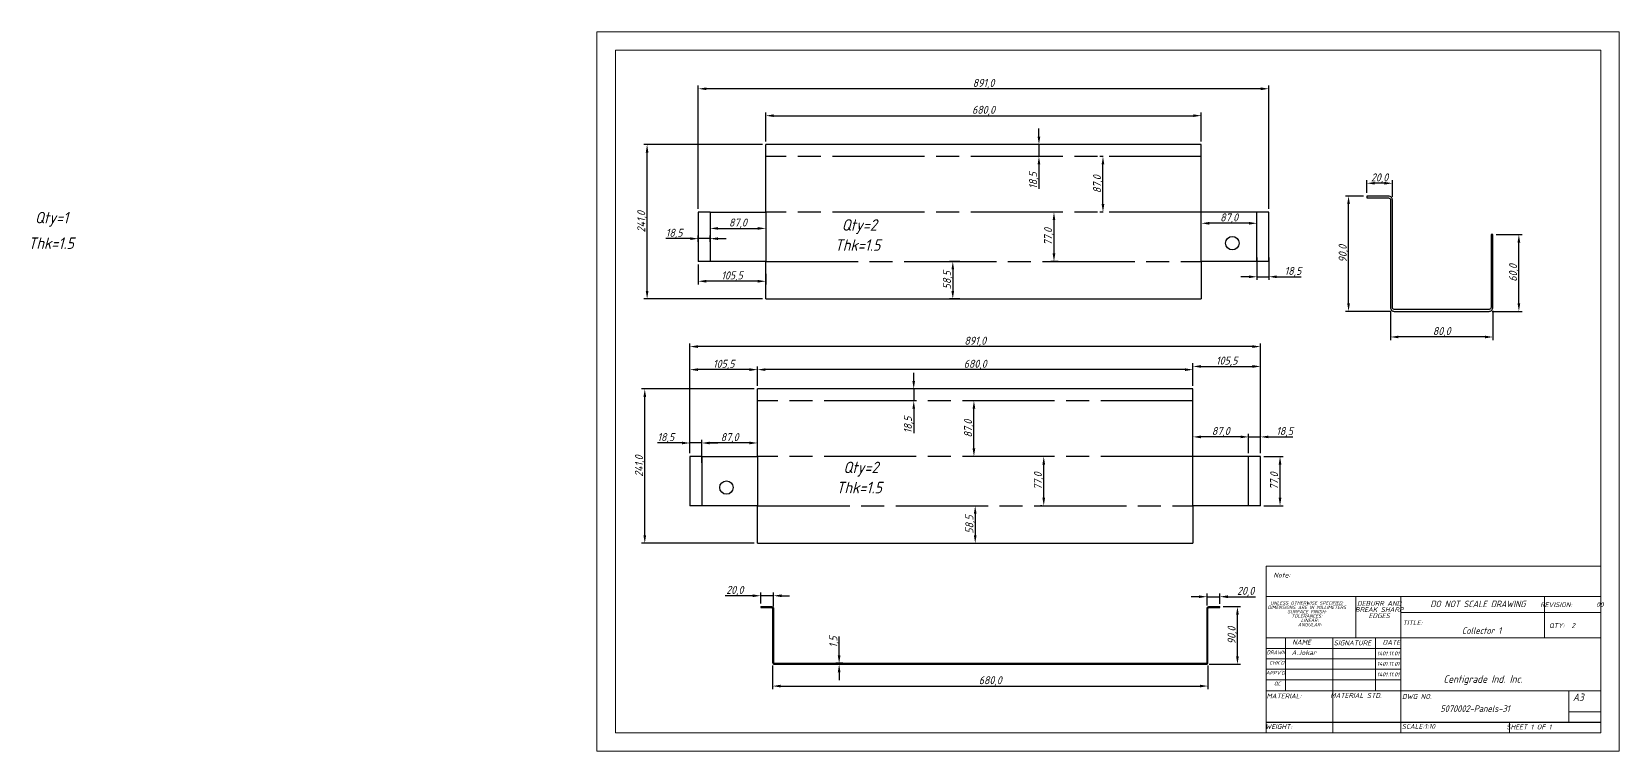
# Model space of a CAD drawing. Header units: inches. Extents: x 18597 to 101525, y -10106 to 51.
# Drawn here: x 60526 to 63005, y -4616 to -3492 of the extents above; entities that cross this region are included whole.
import ezdxf

# ---------------------------------------------------------------- set-up
doc = ezdxf.new("R2010")
doc.units = ezdxf.units.IN
doc.header["$LTSCALE"] = 6
doc.header["$MEASUREMENT"] = 0
doc.linetypes.add('ACAD_ISO08W100', pattern=[36, 24, -3, 6, -3])
doc.linetypes.add('SLD-Solid', pattern=[0])
doc.styles.add('GENISO', font='geniso.shx', dxfattribs={"oblique": 15})
doc.dimstyles.new('Scale 1 SC', dxfattribs={"dimscale": 5, "dimtxt": 2.5, "dimasz": 2.5, "dimexe": 1, "dimexo": 1, "dimgap": 0.1, "dimtad": 1, "dimdec": 1, "dimzin": 0, "dimtxsty": 'GENISO', "dimcen": 2.5, "dimclrd": 1, "dimclre": 1, "dimclrt": 256, "dimadec": 0, "dimazin": 0, "dimtfac": 1, "dimtdec": 1, "dimtmove": 0, "dimatfit": 3, "dimfxl": 1, "dimtzin": 0, "dimlwd": -1, "dimlwe": -1, "dimarcsym": 0})
doc.dimstyles.new('Scale 1b2', dxfattribs={"dimscale": 5, "dimtxt": 2.5, "dimasz": 2.5, "dimexe": 1, "dimexo": 1, "dimgap": 0.1, "dimtad": 1, "dimdec": 1, "dimlfac": 0.5, "dimzin": 0, "dimtxsty": 'GENISO', "dimcen": 2.5, "dimclrd": 1, "dimclre": 1, "dimclrt": 256, "dimadec": 0, "dimazin": 0, "dimtfac": 1, "dimtdec": 1, "dimtmove": 0, "dimatfit": 3, "dimfxl": 1, "dimtzin": 0, "dimlwd": -1, "dimlwe": -1, "dimarcsym": 0})

# ---------------------------------------------------------------- blocks, each defined once
blk = doc.blocks.new('*D726')
at = {"color": 1, "transparency": 16777216}
for p, q in [((61567, -3769.1), (61567, -3576.5)), ((62445.5, -3581.5), (61579.5, -3581.5)), ((62458, -3769.1), (62458, -3576.5))]:
    blk.add_line(p, q, dxfattribs=at)
for points in [[(61579.5, -3579.4), (61579.5, -3583.6), (61567, -3581.5)], [(62445.5, -3579.4), (62445.5, -3583.6), (62458, -3581.5)]]:
    blk.add_solid(points, dxfattribs=at)
at = {"layer": 'Defpoints', "color": 0, "transparency": 16777216}
for p in [(61567, -3581.5), (61567, -3774.1), (62458, -3774.1)]:
    blk.add_point(p, dxfattribs=at)
at = {"transparency": 16777216, "insert": (62012.5, -3573.8), "char_height": 12.5, "attachment_point": 5, "style": 'GENISO'}
blk.add_mtext('891,0', dxfattribs=at)
blk = doc.blocks.new('*D727')
at = {"color": 1, "transparency": 16777216}
for p, q in [((61672.5, -3663.6), (61672.5, -3618.5)), ((62352.5, -3663.6), (62352.5, -3618.5)), ((61685, -3623.5), (62340, -3623.5))]:
    blk.add_line(p, q, dxfattribs=at)
for points in [[(61685, -3621.4), (61685, -3625.6), (61672.5, -3623.5)], [(62340, -3621.4), (62340, -3625.6), (62352.5, -3623.5)]]:
    blk.add_solid(points, dxfattribs=at)
at = {"layer": 'Defpoints', "color": 0, "transparency": 16777216}
for p in [(62352.5, -3623.5), (61672.5, -3668.6), (62352.5, -3668.6)]:
    blk.add_point(p, dxfattribs=at)
at = {"transparency": 16777216, "insert": (62012.5, -3615.8), "char_height": 12.5, "attachment_point": 5, "style": 'GENISO'}
blk.add_mtext('680,0', dxfattribs=at)
blk = doc.blocks.new('*D728')
at = {"color": 1, "transparency": 16777216}
for p, q in [((62099, -3656.1), (62099, -3643.6)), ((62099, -3668.6), (62099, -3687.1)), ((62099, -3699.6), (62099, -3737.5))]:
    blk.add_line(p, q, dxfattribs=at)
for points in [[(62096.9, -3656.1), (62101.1, -3656.1), (62099, -3668.6)], [(62096.9, -3699.6), (62101.1, -3699.6), (62099, -3687.1)]]:
    blk.add_solid(points, dxfattribs=at)
at = {"layer": 'Defpoints', "color": 0, "transparency": 16777216}
for p in [(62099, -3668.6), (62099, -3687.1), (62099, -3687.1)]:
    blk.add_point(p, dxfattribs=at)
at = {"transparency": 16777216, "insert": (62091.3, -3724.8), "char_height": 12.5, "attachment_point": 5, "rotation": 90, "style": 'GENISO'}
blk.add_mtext('18,5', dxfattribs=at)
blk = doc.blocks.new('*D729')
at = {"color": 1, "transparency": 16777216}
for p, q in [((62199.5, -3687.1), (62194, -3687.1)), ((62199, -3761.6), (62199, -3699.6)), ((62199.5, -3774.1), (62194, -3774.1))]:
    blk.add_line(p, q, dxfattribs=at)
for points in [[(62196.9, -3699.6), (62201.1, -3699.6), (62199, -3687.1)], [(62196.9, -3761.6), (62201.1, -3761.6), (62199, -3774.1)]]:
    blk.add_solid(points, dxfattribs=at)
at = {"layer": 'Defpoints', "color": 0, "transparency": 16777216}
for p in [(62199, -3687.1), (62204.5, -3687.1), (62204.5, -3774.1)]:
    blk.add_point(p, dxfattribs=at)
at = {"transparency": 16777216, "insert": (62191.3, -3730.6), "char_height": 12.5, "attachment_point": 5, "rotation": 90, "style": 'GENISO'}
blk.add_mtext('87,0', dxfattribs=at)
blk = doc.blocks.new('*D730')
at = {"color": 1, "transparency": 16777216}
for p, q in [((62129, -3774.1), (62117.5, -3774.1)), ((62122.5, -3786.6), (62122.5, -3838.6)), ((62129, -3851.1), (62117.5, -3851.1))]:
    blk.add_line(p, q, dxfattribs=at)
for points in [[(62120.4, -3786.6), (62124.6, -3786.6), (62122.5, -3774.1)], [(62120.4, -3838.6), (62124.6, -3838.6), (62122.5, -3851.1)]]:
    blk.add_solid(points, dxfattribs=at)
at = {"layer": 'Defpoints', "color": 0, "transparency": 16777216}
for p in [(62134, -3774.1), (62122.5, -3851.1), (62134, -3851.1)]:
    blk.add_point(p, dxfattribs=at)
at = {"transparency": 16777216, "insert": (62114.8, -3812.6), "char_height": 12.5, "attachment_point": 5, "rotation": 90, "style": 'GENISO'}
blk.add_mtext('77,0', dxfattribs=at)
blk = doc.blocks.new('*D731')
at = {"color": 1, "transparency": 16777216}
for p, q in [((61975.5, -3851.1), (61959.5, -3851.1)), ((61964.5, -3863.6), (61964.5, -3897.1)), ((61975.5, -3909.6), (61959.5, -3909.6))]:
    blk.add_line(p, q, dxfattribs=at)
for points in [[(61962.4, -3863.6), (61966.6, -3863.6), (61964.5, -3851.1)], [(61962.4, -3897.1), (61966.6, -3897.1), (61964.5, -3909.6)]]:
    blk.add_solid(points, dxfattribs=at)
at = {"layer": 'Defpoints', "color": 0, "transparency": 16777216}
for p in [(61980.5, -3851.1), (61964.5, -3909.6), (61980.5, -3909.6)]:
    blk.add_point(p, dxfattribs=at)
at = {"transparency": 16777216, "insert": (61956.8, -3880.3), "char_height": 12.5, "attachment_point": 5, "rotation": 90, "style": 'GENISO'}
blk.add_mtext('58,5', dxfattribs=at)
blk = doc.blocks.new('*D732')
at = {"color": 1, "transparency": 16777216}
for p, q in [((61567, -3856.1), (61567, -3887)), ((61660, -3882), (61579.5, -3882)), ((61672.5, -3870.5), (61672.5, -3887))]:
    blk.add_line(p, q, dxfattribs=at)
for points in [[(61579.5, -3879.9), (61579.5, -3884.1), (61567, -3882)], [(61660, -3879.9), (61660, -3884.1), (61672.5, -3882)]]:
    blk.add_solid(points, dxfattribs=at)
at = {"layer": 'Defpoints', "color": 0, "transparency": 16777216}
for p in [(61567, -3851.1), (61672.5, -3865.5), (61567, -3882)]:
    blk.add_point(p, dxfattribs=at)
at = {"transparency": 16777216, "insert": (61619.8, -3874.3), "char_height": 12.5, "attachment_point": 5, "style": 'GENISO'}
blk.add_mtext('105,5', dxfattribs=at)
blk = doc.blocks.new('*D733')
at = {"color": 1, "transparency": 16777216}
for p, q in [((61554.5, -3815.5), (61516.6, -3815.5)), ((61567, -3820.5), (61567, -3810.5)), ((61585.5, -3815.5), (61567, -3815.5)), ((61585.5, -3820.5), (61585.5, -3810.5)), ((61598, -3815.5), (61610.5, -3815.5))]:
    blk.add_line(p, q, dxfattribs=at)
for points in [[(61554.5, -3813.4), (61554.5, -3817.6), (61567, -3815.5)], [(61598, -3813.4), (61598, -3817.6), (61585.5, -3815.5)]]:
    blk.add_solid(points, dxfattribs=at)
at = {"layer": 'Defpoints', "color": 0, "transparency": 16777216}
for p in [(61567, -3815.5), (61567, -3825.5), (61585.5, -3825.5)]:
    blk.add_point(p, dxfattribs=at)
at = {"transparency": 16777216, "insert": (61529.3, -3807.8), "char_height": 12.5, "attachment_point": 5, "style": 'GENISO'}
blk.add_mtext('18,5', dxfattribs=at)
blk = doc.blocks.new('*D734')
at = {"color": 1, "transparency": 16777216}
for p, q in [((61585.5, -3795.5), (61585.5, -3804.5)), ((61598, -3799.5), (61660, -3799.5)), ((61672.5, -3795.5), (61672.5, -3804.5))]:
    blk.add_line(p, q, dxfattribs=at)
for points in [[(61598, -3797.4), (61598, -3801.6), (61585.5, -3799.5)], [(61660, -3797.4), (61660, -3801.6), (61672.5, -3799.5)]]:
    blk.add_solid(points, dxfattribs=at)
at = {"layer": 'Defpoints', "color": 0, "transparency": 16777216}
for p in [(61585.5, -3790.5), (61672.5, -3790.5), (61672.5, -3799.5)]:
    blk.add_point(p, dxfattribs=at)
at = {"transparency": 16777216, "insert": (61629, -3791.8), "char_height": 12.5, "attachment_point": 5, "style": 'GENISO'}
blk.add_mtext('87,0', dxfattribs=at)
blk = doc.blocks.new('*D735')
at = {"color": 1, "transparency": 16777216}
blk.add_line((62427, -3791.5), (62365, -3791.5), dxfattribs=at)
for points in [[(62365, -3789.4), (62365, -3793.6), (62352.5, -3791.5)], [(62427, -3789.4), (62427, -3793.6), (62439.5, -3791.5)]]:
    blk.add_solid(points, dxfattribs=at)
at = {"layer": 'Defpoints', "color": 0, "transparency": 16777216}
for p in [(62352.5, -3791.5), (62352.5, -3791.5), (62439.5, -3791.5)]:
    blk.add_point(p, dxfattribs=at)
at = {"transparency": 16777216, "insert": (62396, -3783.8), "char_height": 12.5, "attachment_point": 5, "style": 'GENISO'}
blk.add_mtext('87,0', dxfattribs=at)
blk = doc.blocks.new('*D736')
at = {"color": 1, "transparency": 16777216}
for p, q in [((62439.5, -3845), (62439.5, -3880)), ((62458, -3845), (62458, -3880)), ((62427, -3875), (62414.5, -3875)), ((62439.5, -3875), (62458, -3875)), ((62470.5, -3875), (62508.4, -3875))]:
    blk.add_line(p, q, dxfattribs=at)
for points in [[(62427, -3872.9), (62427, -3877.1), (62439.5, -3875)], [(62470.5, -3872.9), (62470.5, -3877.1), (62458, -3875)]]:
    blk.add_solid(points, dxfattribs=at)
at = {"layer": 'Defpoints', "color": 0, "transparency": 16777216}
for p in [(62439.5, -3840), (62458, -3840), (62458, -3875)]:
    blk.add_point(p, dxfattribs=at)
at = {"transparency": 16777216, "insert": (62495.7, -3867.3), "char_height": 12.5, "attachment_point": 5, "style": 'GENISO'}
blk.add_mtext('18,5', dxfattribs=at)
blk = doc.blocks.new('*D737')
at = {"color": 1, "transparency": 16777216}
for p, q in [((61667.5, -3668.6), (61482.1, -3668.6)), ((61487.1, -3897.1), (61487.1, -3681.1)), ((61667.5, -3909.6), (61482.1, -3909.6))]:
    blk.add_line(p, q, dxfattribs=at)
for points in [[(61485, -3681.1), (61489.2, -3681.1), (61487.1, -3668.6)], [(61485, -3897.1), (61489.2, -3897.1), (61487.1, -3909.6)]]:
    blk.add_solid(points, dxfattribs=at)
at = {"layer": 'Defpoints', "color": 0, "transparency": 16777216}
for p in [(61487.1, -3668.6), (61672.5, -3668.6), (61672.5, -3909.6)]:
    blk.add_point(p, dxfattribs=at)
at = {"transparency": 16777216, "insert": (61479.4, -3789.1), "char_height": 12.5, "attachment_point": 5, "rotation": 90, "style": 'GENISO'}
blk.add_mtext('241,0', dxfattribs=at)
blk = doc.blocks.new('*D738')
at = {"color": 1, "transparency": 16777216}
for p, q in [((61683, -4482), (61683, -4519)), ((62363, -4482), (62363, -4519)), ((61695.5, -4514), (62350.5, -4514))]:
    blk.add_line(p, q, dxfattribs=at)
for points in [[(61695.5, -4511.9), (61695.5, -4516.1), (61683, -4514)], [(62350.5, -4511.9), (62350.5, -4516.1), (62363, -4514)]]:
    blk.add_solid(points, dxfattribs=at)
at = {"layer": 'Defpoints', "color": 0, "transparency": 16777216}
for p in [(61683, -4477), (62363, -4477), (62363, -4514)]:
    blk.add_point(p, dxfattribs=at)
at = {"transparency": 16777216, "insert": (62023, -4506.3), "char_height": 12.5, "attachment_point": 5, "style": 'GENISO'}
blk.add_mtext('680,0', dxfattribs=at)
blk = doc.blocks.new('*D739')
at = {"color": 1, "transparency": 16777216}
for p, q in [((62386.5, -4390), (62414, -4390)), ((62409, -4467.5), (62409, -4402.5)), ((62365, -4480), (62414, -4480))]:
    blk.add_line(p, q, dxfattribs=at)
for points in [[(62406.9, -4402.5), (62411.1, -4402.5), (62409, -4390)], [(62406.9, -4467.5), (62411.1, -4467.5), (62409, -4480)]]:
    blk.add_solid(points, dxfattribs=at)
at = {"layer": 'Defpoints', "color": 0, "transparency": 16777216}
for p in [(62381.5, -4390), (62409, -4390), (62360, -4480)]:
    blk.add_point(p, dxfattribs=at)
at = {"transparency": 16777216, "insert": (62401.3, -4435), "char_height": 12.5, "attachment_point": 5, "rotation": 90, "style": 'GENISO'}
blk.add_mtext('90,0', dxfattribs=at)
blk = doc.blocks.new('*D740')
at = {"color": 1, "transparency": 16777216}
for p, q in [((62349, -4374.5), (62336.5, -4374.5)), ((62361.5, -4388), (62361.5, -4369.5)), ((62361.5, -4374.5), (62381.5, -4374.5)), ((62381.5, -4385.8), (62381.5, -4369.5)), ((62394, -4374.5), (62437.2, -4374.5))]:
    blk.add_line(p, q, dxfattribs=at)
for points in [[(62349, -4372.4), (62349, -4376.6), (62361.5, -4374.5)], [(62394, -4372.4), (62394, -4376.6), (62381.5, -4374.5)]]:
    blk.add_solid(points, dxfattribs=at)
at = {"layer": 'Defpoints', "color": 0, "transparency": 16777216}
for p in [(62381.5, -4374.5), (62361.5, -4393), (62381.5, -4390.8)]:
    blk.add_point(p, dxfattribs=at)
at = {"transparency": 16777216, "insert": (62421.9, -4366.8), "char_height": 12.5, "attachment_point": 5, "style": 'GENISO'}
blk.add_mtext('20,0', dxfattribs=at)
blk = doc.blocks.new('*D741')
at = {"color": 1, "transparency": 16777216}
for p, q in [((61652, -4373), (61608.8, -4373)), ((61664.5, -4385), (61664.5, -4368)), ((61684.5, -4373), (61664.5, -4373)), ((61684.5, -4390), (61684.5, -4368)), ((61697, -4373), (61709.5, -4373))]:
    blk.add_line(p, q, dxfattribs=at)
for points in [[(61652, -4370.9), (61652, -4375.1), (61664.5, -4373)], [(61697, -4370.9), (61697, -4375.1), (61684.5, -4373)]]:
    blk.add_solid(points, dxfattribs=at)
at = {"layer": 'Defpoints', "color": 0, "transparency": 16777216}
for p in [(61664.5, -4373), (61664.5, -4390), (61684.5, -4395)]:
    blk.add_point(p, dxfattribs=at)
at = {"transparency": 16777216, "insert": (61624.1, -4365.3), "char_height": 12.5, "attachment_point": 5, "style": 'GENISO'}
blk.add_mtext('20,0', dxfattribs=at)
blk = doc.blocks.new('*D742')
at = {"color": 1, "transparency": 16777216}
for p, q in [((61787, -4466), (61787, -4436.8)), ((61793, -4478.5), (61782, -4478.5)), ((61793, -4480), (61782, -4480)), ((61787, -4480), (61787, -4478.5)), ((61787, -4492.5), (61787, -4505))]:
    blk.add_line(p, q, dxfattribs=at)
for points in [[(61784.9, -4466), (61789.1, -4466), (61787, -4478.5)], [(61784.9, -4492.5), (61789.1, -4492.5), (61787, -4480)]]:
    blk.add_solid(points, dxfattribs=at)
at = {"layer": 'Defpoints', "color": 0, "transparency": 16777216}
for p in [(61787, -4478.5), (61798, -4478.5), (61798, -4480)]:
    blk.add_point(p, dxfattribs=at)
at = {"transparency": 16777216, "insert": (61779.3, -4445.2), "char_height": 12.5, "attachment_point": 5, "rotation": 90, "style": 'GENISO'}
blk.add_mtext('1,5', dxfattribs=at)
blk = doc.blocks.new('*D743')
at = {"color": 1, "transparency": 16777216}
for p, q in [((62813, -3809), (62853.5, -3809)), ((62848.5, -3916.5), (62848.5, -3821.5)), ((62807, -3929), (62853.5, -3929))]:
    blk.add_line(p, q, dxfattribs=at)
for points in [[(62846.4, -3821.5), (62850.6, -3821.5), (62848.5, -3809)], [(62846.4, -3916.5), (62850.6, -3916.5), (62848.5, -3929)]]:
    blk.add_solid(points, dxfattribs=at)
at = {"layer": 'Defpoints', "color": 0, "transparency": 16777216}
for p in [(62808, -3809), (62848.5, -3809), (62802, -3929)]:
    blk.add_point(p, dxfattribs=at)
at = {"transparency": 16777216, "insert": (62840.8, -3869), "char_height": 12.5, "attachment_point": 5, "rotation": 90, "style": 'GENISO'}
blk.add_mtext('60,0', dxfattribs=at)
blk = doc.blocks.new('*D744')
at = {"color": 1, "transparency": 16777216}
for p, q in [((62648, -3928), (62648, -3974)), ((62808, -3928), (62808, -3974)), ((62795.5, -3969), (62660.5, -3969))]:
    blk.add_line(p, q, dxfattribs=at)
for points in [[(62660.5, -3966.9), (62660.5, -3971.1), (62648, -3969)], [(62795.5, -3966.9), (62795.5, -3971.1), (62808, -3969)]]:
    blk.add_solid(points, dxfattribs=at)
at = {"layer": 'Defpoints', "color": 0, "transparency": 16777216}
for p in [(62648, -3923), (62808, -3923), (62648, -3969)]:
    blk.add_point(p, dxfattribs=at)
at = {"transparency": 16777216, "insert": (62728, -3961.3), "char_height": 12.5, "attachment_point": 5, "style": 'GENISO'}
blk.add_mtext('80,0', dxfattribs=at)
blk = doc.blocks.new('*D745')
at = {"color": 1, "transparency": 16777216}
for p, q in [((62606, -3749), (62577.5, -3749)), ((62582.5, -3916.5), (62582.5, -3761.5)), ((62649, -3929), (62577.5, -3929))]:
    blk.add_line(p, q, dxfattribs=at)
for points in [[(62580.4, -3761.5), (62584.6, -3761.5), (62582.5, -3749)], [(62580.4, -3916.5), (62584.6, -3916.5), (62582.5, -3929)]]:
    blk.add_solid(points, dxfattribs=at)
at = {"layer": 'Defpoints', "color": 0, "transparency": 16777216}
for p in [(62582.5, -3749), (62611, -3749), (62654, -3929)]:
    blk.add_point(p, dxfattribs=at)
at = {"transparency": 16777216, "insert": (62574.8, -3839), "char_height": 12.5, "attachment_point": 5, "rotation": 90, "style": 'GENISO'}
blk.add_mtext('90,0', dxfattribs=at)
blk = doc.blocks.new('*D746')
at = {"color": 1, "transparency": 16777216}
for p, q in [((62611, -3744), (62611, -3724)), ((62638.5, -3729), (62623.5, -3729)), ((62651, -3750), (62651, -3724))]:
    blk.add_line(p, q, dxfattribs=at)
for points in [[(62623.5, -3726.9), (62623.5, -3731.1), (62611, -3729)], [(62638.5, -3726.9), (62638.5, -3731.1), (62651, -3729)]]:
    blk.add_solid(points, dxfattribs=at)
at = {"layer": 'Defpoints', "color": 0, "transparency": 16777216}
for p in [(62611, -3729), (62611, -3749), (62651, -3755)]:
    blk.add_point(p, dxfattribs=at)
at = {"transparency": 16777216, "insert": (62631, -3721.3), "char_height": 12.5, "attachment_point": 5, "style": 'GENISO'}
blk.add_mtext('20,0', dxfattribs=at)
blk = doc.blocks.new('*D747')
at = {"color": 1, "transparency": 16777216}
for p, q in [((61659.5, -4045.1), (61659.5, -4015)), ((62339.5, -4045.1), (62339.5, -4015)), ((62327, -4020), (61672, -4020))]:
    blk.add_line(p, q, dxfattribs=at)
for points in [[(61672, -4017.9), (61672, -4022.1), (61659.5, -4020)], [(62327, -4017.9), (62327, -4022.1), (62339.5, -4020)]]:
    blk.add_solid(points, dxfattribs=at)
at = {"layer": 'Defpoints', "color": 0, "transparency": 16777216}
for p in [(61659.5, -4020), (61659.5, -4050.1), (62339.5, -4050.1)]:
    blk.add_point(p, dxfattribs=at)
at = {"transparency": 16777216, "insert": (61999.5, -4012.3), "char_height": 12.5, "attachment_point": 5, "style": 'GENISO'}
blk.add_mtext('680,0', dxfattribs=at)
blk = doc.blocks.new('*D748')
at = {"color": 1, "transparency": 16777216}
for p, q in [((61554, -4150.6), (61554, -3979)), ((62432.5, -3984), (61566.5, -3984)), ((62445, -4150.6), (62445, -3979))]:
    blk.add_line(p, q, dxfattribs=at)
for points in [[(61566.5, -3981.9), (61566.5, -3986.1), (61554, -3984)], [(62432.5, -3981.9), (62432.5, -3986.1), (62445, -3984)]]:
    blk.add_solid(points, dxfattribs=at)
at = {"layer": 'Defpoints', "color": 0, "transparency": 16777216}
for p in [(61554, -3984), (61554, -4155.6), (62445, -4155.6)]:
    blk.add_point(p, dxfattribs=at)
at = {"transparency": 16777216, "insert": (61999.5, -3976.3), "char_height": 12.5, "attachment_point": 5, "style": 'GENISO'}
blk.add_mtext('891,0', dxfattribs=at)
blk = doc.blocks.new('*D749')
at = {"color": 1, "transparency": 16777216}
for p, q in [((61903.5, -4037.6), (61903.5, -4025.1)), ((61908, -4050.1), (61898.5, -4050.1)), ((61903.5, -4050.1), (61903.5, -4068.6)), ((61908, -4068.6), (61898.5, -4068.6)), ((61903.5, -4081.1), (61903.5, -4119))]:
    blk.add_line(p, q, dxfattribs=at)
for points in [[(61901.4, -4037.6), (61905.6, -4037.6), (61903.5, -4050.1)], [(61901.4, -4081.1), (61905.6, -4081.1), (61903.5, -4068.6)]]:
    blk.add_solid(points, dxfattribs=at)
at = {"layer": 'Defpoints', "color": 0, "transparency": 16777216}
for p in [(61913, -4050.1), (61903.5, -4068.6), (61913, -4068.6)]:
    blk.add_point(p, dxfattribs=at)
at = {"transparency": 16777216, "insert": (61895.8, -4106.3), "char_height": 12.5, "attachment_point": 5, "rotation": 90, "style": 'GENISO'}
blk.add_mtext('18,5', dxfattribs=at)
blk = doc.blocks.new('*D750')
at = {"color": 1, "transparency": 16777216}
for p, q in [((62004, -4068.6), (61992.5, -4068.6)), ((61997.5, -4143.1), (61997.5, -4081.1)), ((62004, -4155.6), (61992.5, -4155.6))]:
    blk.add_line(p, q, dxfattribs=at)
for points in [[(61995.4, -4081.1), (61999.6, -4081.1), (61997.5, -4068.6)], [(61995.4, -4143.1), (61999.6, -4143.1), (61997.5, -4155.6)]]:
    blk.add_solid(points, dxfattribs=at)
at = {"layer": 'Defpoints', "color": 0, "transparency": 16777216}
for p in [(61997.5, -4068.6), (62009, -4068.6), (62009, -4155.6)]:
    blk.add_point(p, dxfattribs=at)
at = {"transparency": 16777216, "insert": (61989.8, -4112.1), "char_height": 12.5, "attachment_point": 5, "rotation": 90, "style": 'GENISO'}
blk.add_mtext('87,0', dxfattribs=at)
blk = doc.blocks.new('*D751')
at = {"color": 1, "transparency": 16777216}
for p, q in [((62103.5, -4155.6), (62101.5, -4155.6)), ((62106.5, -4220.1), (62106.5, -4168.1)), ((62103.5, -4232.6), (62101.5, -4232.6))]:
    blk.add_line(p, q, dxfattribs=at)
for points in [[(62104.4, -4168.1), (62108.6, -4168.1), (62106.5, -4155.6)], [(62104.4, -4220.1), (62108.6, -4220.1), (62106.5, -4232.6)]]:
    blk.add_solid(points, dxfattribs=at)
at = {"layer": 'Defpoints', "color": 0, "transparency": 16777216}
for p in [(62106.5, -4155.6), (62108.5, -4155.6), (62108.5, -4232.6)]:
    blk.add_point(p, dxfattribs=at)
at = {"transparency": 16777216, "insert": (62098.8, -4194.1), "char_height": 12.5, "attachment_point": 5, "rotation": 90, "style": 'GENISO'}
blk.add_mtext('77,0', dxfattribs=at)
blk = doc.blocks.new('*D752')
at = {"color": 1, "transparency": 16777216}
blk.add_line((61999.5, -4245.1), (61999.5, -4278.6), dxfattribs=at)
for points in [[(61997.4, -4245.1), (62001.6, -4245.1), (61999.5, -4232.6)], [(61997.4, -4278.6), (62001.6, -4278.6), (61999.5, -4291.1)]]:
    blk.add_solid(points, dxfattribs=at)
at = {"layer": 'Defpoints', "color": 0, "transparency": 16777216}
for p in [(61999.5, -4232.6), (61999.5, -4291.1), (61999.5, -4291.1)]:
    blk.add_point(p, dxfattribs=at)
at = {"transparency": 16777216, "insert": (61991.8, -4261.8), "char_height": 12.5, "attachment_point": 5, "rotation": 90, "style": 'GENISO'}
blk.add_mtext('58,5', dxfattribs=at)
blk = doc.blocks.new('*D753')
at = {"color": 1, "transparency": 16777216}
for p, q in [((61554, -4150.6), (61554, -4015)), ((61659.5, -4045.1), (61659.5, -4015)), ((61647, -4020), (61566.5, -4020))]:
    blk.add_line(p, q, dxfattribs=at)
for points in [[(61566.5, -4017.9), (61566.5, -4022.1), (61554, -4020)], [(61647, -4017.9), (61647, -4022.1), (61659.5, -4020)]]:
    blk.add_solid(points, dxfattribs=at)
at = {"layer": 'Defpoints', "color": 0, "transparency": 16777216}
for p in [(61554, -4020), (61659.5, -4050.1), (61554, -4155.6)]:
    blk.add_point(p, dxfattribs=at)
at = {"transparency": 16777216, "insert": (61606.8, -4012.3), "char_height": 12.5, "attachment_point": 5, "style": 'GENISO'}
blk.add_mtext('105,5', dxfattribs=at)
blk = doc.blocks.new('*D754')
at = {"color": 1, "transparency": 16777216}
for p, q in [((61572.5, -4150.6), (61572.5, -4129.5)), ((61647, -4134.5), (61585, -4134.5)), ((61659.5, -4150.6), (61659.5, -4129.5))]:
    blk.add_line(p, q, dxfattribs=at)
for points in [[(61585, -4132.4), (61585, -4136.6), (61572.5, -4134.5)], [(61647, -4132.4), (61647, -4136.6), (61659.5, -4134.5)]]:
    blk.add_solid(points, dxfattribs=at)
at = {"layer": 'Defpoints', "color": 0, "transparency": 16777216}
for p in [(61572.5, -4134.5), (61572.5, -4155.6), (61659.5, -4155.6)]:
    blk.add_point(p, dxfattribs=at)
at = {"transparency": 16777216, "insert": (61616, -4126.8), "char_height": 12.5, "attachment_point": 5, "style": 'GENISO'}
blk.add_mtext('87,0', dxfattribs=at)
blk = doc.blocks.new('*D755')
at = {"color": 1, "transparency": 16777216}
for p, q in [((61541.5, -4134.5), (61503.6, -4134.5)), ((61554, -4150.6), (61554, -4129.5)), ((61572.5, -4134.5), (61554, -4134.5)), ((61572.5, -4165.5), (61572.5, -4129.5)), ((61585, -4134.5), (61597.5, -4134.5))]:
    blk.add_line(p, q, dxfattribs=at)
for points in [[(61541.5, -4132.4), (61541.5, -4136.6), (61554, -4134.5)], [(61585, -4132.4), (61585, -4136.6), (61572.5, -4134.5)]]:
    blk.add_solid(points, dxfattribs=at)
at = {"layer": 'Defpoints', "color": 0, "transparency": 16777216}
for p in [(61554, -4134.5), (61554, -4155.6), (61572.5, -4170.5)]:
    blk.add_point(p, dxfattribs=at)
at = {"transparency": 16777216, "insert": (61516.3, -4126.8), "char_height": 12.5, "attachment_point": 5, "style": 'GENISO'}
blk.add_mtext('18,5', dxfattribs=at)
blk = doc.blocks.new('*D756')
at = {"color": 1, "transparency": 16777216}
for p, q in [((62339.5, -4045.1), (62339.5, -4010)), ((62352, -4015), (62432.5, -4015)), ((62445, -4150.6), (62445, -4010))]:
    blk.add_line(p, q, dxfattribs=at)
for points in [[(62352, -4012.9), (62352, -4017.1), (62339.5, -4015)], [(62432.5, -4012.9), (62432.5, -4017.1), (62445, -4015)]]:
    blk.add_solid(points, dxfattribs=at)
at = {"layer": 'Defpoints', "color": 0, "transparency": 16777216}
for p in [(62445, -4015), (62339.5, -4050.1), (62445, -4155.6)]:
    blk.add_point(p, dxfattribs=at)
at = {"transparency": 16777216, "insert": (62392.3, -4007.3), "char_height": 12.5, "attachment_point": 5, "style": 'GENISO'}
blk.add_mtext('105,5', dxfattribs=at)
blk = doc.blocks.new('*D757')
at = {"color": 1, "transparency": 16777216}
for p, q in [((62339.5, -4150.6), (62339.5, -4120)), ((62414, -4125), (62352, -4125)), ((62426.5, -4150.6), (62426.5, -4120))]:
    blk.add_line(p, q, dxfattribs=at)
for points in [[(62352, -4122.9), (62352, -4127.1), (62339.5, -4125)], [(62414, -4122.9), (62414, -4127.1), (62426.5, -4125)]]:
    blk.add_solid(points, dxfattribs=at)
at = {"layer": 'Defpoints', "color": 0, "transparency": 16777216}
for p in [(62339.5, -4125), (62339.5, -4155.6), (62426.5, -4155.6)]:
    blk.add_point(p, dxfattribs=at)
at = {"transparency": 16777216, "insert": (62383, -4117.3), "char_height": 12.5, "attachment_point": 5, "style": 'GENISO'}
blk.add_mtext('87,0', dxfattribs=at)
blk = doc.blocks.new('*D758')
at = {"color": 1, "transparency": 16777216}
for p, q in [((62414, -4125), (62401.5, -4125)), ((62426.5, -4150.6), (62426.5, -4120)), ((62426.5, -4125), (62445, -4125)), ((62445, -4150.6), (62445, -4120)), ((62457.5, -4125), (62495.4, -4125))]:
    blk.add_line(p, q, dxfattribs=at)
for points in [[(62414, -4122.9), (62414, -4127.1), (62426.5, -4125)], [(62457.5, -4122.9), (62457.5, -4127.1), (62445, -4125)]]:
    blk.add_solid(points, dxfattribs=at)
at = {"layer": 'Defpoints', "color": 0, "transparency": 16777216}
for p in [(62445, -4125), (62426.5, -4155.6), (62445, -4155.6)]:
    blk.add_point(p, dxfattribs=at)
at = {"transparency": 16777216, "insert": (62482.7, -4117.3), "char_height": 12.5, "attachment_point": 5, "style": 'GENISO'}
blk.add_mtext('18,5', dxfattribs=at)
blk = doc.blocks.new('*D759')
at = {"color": 1, "transparency": 16777216}
for p, q in [((61654.5, -4050.1), (61478.5, -4050.1)), ((61483.5, -4278.6), (61483.5, -4062.6)), ((61654.5, -4291.1), (61478.5, -4291.1))]:
    blk.add_line(p, q, dxfattribs=at)
for points in [[(61481.4, -4062.6), (61485.6, -4062.6), (61483.5, -4050.1)], [(61481.4, -4278.6), (61485.6, -4278.6), (61483.5, -4291.1)]]:
    blk.add_solid(points, dxfattribs=at)
at = {"layer": 'Defpoints', "color": 0, "transparency": 16777216}
for p in [(61483.5, -4050.1), (61659.5, -4050.1), (61659.5, -4291.1)]:
    blk.add_point(p, dxfattribs=at)
at = {"transparency": 16777216, "insert": (61475.8, -4170.6), "char_height": 12.5, "attachment_point": 5, "rotation": 90, "style": 'GENISO'}
blk.add_mtext('241,0', dxfattribs=at)
blk = doc.blocks.new('*D760')
at = {"color": 1, "transparency": 16777216}
for p, q in [((62450, -4155.6), (62480.5, -4155.6)), ((62475.5, -4220.1), (62475.5, -4168.1)), ((62450, -4232.6), (62480.5, -4232.6))]:
    blk.add_line(p, q, dxfattribs=at)
for points in [[(62473.4, -4168.1), (62477.6, -4168.1), (62475.5, -4155.6)], [(62473.4, -4220.1), (62477.6, -4220.1), (62475.5, -4232.6)]]:
    blk.add_solid(points, dxfattribs=at)
at = {"layer": 'Defpoints', "color": 0, "transparency": 16777216}
for p in [(62445, -4155.6), (62475.5, -4155.6), (62445, -4232.6)]:
    blk.add_point(p, dxfattribs=at)
at = {"transparency": 16777216, "insert": (62467.8, -4194.1), "char_height": 12.5, "attachment_point": 5, "rotation": 90, "style": 'GENISO'}
blk.add_mtext('77,0', dxfattribs=at)

msp = doc.modelspace()

# ---------------------------------------------------------------- linework, layer by layer
for p, q in [((62352.51, -3668.57), (61672.51, -3668.57)), ((61672.51, -3774.07), (61672.51, -3668.57)), ((62352.51, -3774.07), (62352.51, -3668.57)), ((61567.01, -3774.07), (61567.01, -3851.07)), ((61585.51, -3774.07), (61567.01, -3774.07)), ((61585.51, -3774.07), (61672.51, -3774.07)), ((62439.51, -3774.07), (62352.51, -3774.07)), ((62458.01, -3774.07), (62439.51, -3774.07)), ((62458.01, -3851.07), (62458.01, -3774.07)), ((61585.51, -3851.07), (61567.01, -3851.07)), ((61672.51, -3851.07), (61585.51, -3851.07)), ((61672.51, -3909.57), (61672.51, -3851.07)), ((62439.51, -3851.07), (62352.51, -3851.07)), ((62352.51, -3851.07), (62352.51, -3909.57)), ((62458.01, -3851.07), (62439.51, -3851.07)), ((61672.51, -3909.57), (62352.51, -3909.57)), ((62339.51, -4050.06), (61659.51, -4050.06)), ((61659.51, -4155.56), (61659.51, -4050.06)), ((62339.51, -4155.56), (62339.51, -4050.06)), ((61554.01, -4155.56), (61554.01, -4232.56)), ((61572.51, -4155.56), (61554.01, -4155.56)), ((61572.51, -4155.56), (61659.51, -4155.56)), ((62426.51, -4155.56), (62339.51, -4155.56)), ((62445.01, -4155.56), (62426.51, -4155.56)), ((62445.01, -4232.56), (62445.01, -4155.56)), ((61572.51, -4232.56), (61554.01, -4232.56)), ((61659.51, -4232.56), (61572.51, -4232.56)), ((61659.51, -4291.06), (61659.51, -4232.56)), ((62426.51, -4232.56), (62339.51, -4232.56)), ((62339.51, -4232.56), (62339.51, -4291.06)), ((62445.01, -4232.56), (62426.51, -4232.56)), ((61659.51, -4291.06), (62339.51, -4291.06)), ((61664.5, -4390), (61664.5, -4391.5)), ((62381.5, -4391.5), (62381.5, -4390)), ((62453.99, -4570.55), (62976.39, -4570.55))]:
    msp.add_line(p, q)
at = {"linetype": 'ACAD_ISO08W100'}
for p, q in [((62352.51, -3687.07), (61672.51, -3687.07)), ((61585.51, -3774.07), (61585.51, -3851.07)), ((62352.51, -3774.07), (61672.51, -3774.07)), ((61672.51, -3774.07), (61672.51, -3851.07)), ((62352.51, -3851.07), (62352.51, -3774.07)), ((62439.51, -3851.07), (62439.51, -3774.07)), ((61672.51, -3851.07), (62352.51, -3851.07)), ((62339.51, -4068.56), (61659.51, -4068.56)), ((61572.51, -4155.56), (61572.51, -4232.56)), ((62339.51, -4155.56), (61659.51, -4155.56)), ((61659.51, -4155.56), (61659.51, -4232.56)), ((62339.51, -4232.56), (62339.51, -4155.56)), ((62426.51, -4232.56), (62426.51, -4155.56)), ((61659.51, -4232.56), (62339.51, -4232.56))]:
    msp.add_line(p, q, dxfattribs=at)
at = {"color": 7, "linetype": 'SLD-Solid', "lineweight": 0}
for p, q in [((62453.99, -4326.87), (62976.39, -4326.87)), ((62453.99, -4326.87), (62453.99, -4374.36)), ((62453.99, -4374.36), (62976.39, -4374.36)), ((62453.99, -4374.36), (62453.99, -4585.94)), ((62594.02, -4374.36), (62594.02, -4438.8)), ((62664.03, -4374.36), (62664.03, -4586.9)), ((62888.26, -4438.8), (62888.26, -4374.36)), ((62976.39, -4398.89), (62664.03, -4398.89)), ((62976.39, -4438.8), (62453.99, -4438.8)), ((62664.03, -4455.15), (62453.99, -4455.15)), ((62484, -4438.8), (62484, -4521.51)), ((62557.82, -4438.8), (62557.82, -4585.94)), ((62624.79, -4438.8), (62624.79, -4521.51)), ((62664.03, -4585.94), (62664.03, -4438.8)), ((62664.03, -4471.5), (62453.99, -4471.5)), ((62664.03, -4487.85), (62453.99, -4487.85)), ((62664.03, -4504.19), (62453.99, -4504.19)), ((62494, -4521.51), (62453.99, -4521.51)), ((62494, -4521.51), (62976.39, -4521.51)), ((62926.38, -4570.55), (62926.38, -4521.51)), ((62976.39, -4554.2), (62926.38, -4554.2)), ((62834.06, -4586.9), (62834.06, -4570.55))]:
    msp.add_line(p, q, dxfattribs=at)
for points in [[(61408.81, -3492.48), (63005.24, -3492.48), (63005.24, -4615.75), (61408.81, -4615.75)], [(61437.66, -3521.33), (62976.39, -3521.33), (62976.39, -4586.9), (61437.66, -4586.9)]]:
    msp.add_lwpolyline(points, close=True, dxfattribs=at)
msp.add_lwpolyline([(62610.99, -3752.02), (62644.99, -3752.02, -0.4142136), (62647.99, -3755.02), (62647.99, -3923.02, 0.4142136), (62653.99, -3929.02), (62801.99, -3929.02, 0.4142136), (62807.99, -3923.02), (62807.99, -3809.02), (62804.99, -3809.02), (62804.99, -3923.02, -0.4142136), (62801.99, -3926.02), (62653.99, -3926.02, -0.4142136), (62650.99, -3923.02), (62650.99, -3755.02, 0.4142136), (62644.99, -3749.02), (62610.99, -3749.02)], format="xyb", close=True)
for points in [[(61664.5, -4390), (61681.5, -4390, -0.4142136), (61684.5, -4393), (61684.5, -4477, 0.4142136), (61686, -4478.5), (62360, -4478.5, 0.4142136), (62361.5, -4477), (62361.5, -4393, -0.4142136), (62364.5, -4390), (62381.5, -4390)], [(61664.5, -4391.5), (61681.5, -4391.5, -0.4142136), (61683, -4393), (61683, -4477, 0.4142136), (61686, -4480), (62360, -4480, 0.4142136), (62363, -4477), (62363, -4393, -0.4142136), (62364.5, -4391.5), (62381.5, -4391.5)]]:
    msp.add_lwpolyline(points, format="xyb")
for centre in [(62401.01, -3822.57), (61611.01, -4204.06)]:
    msp.add_circle(centre, 10.5)

# ---------------------------------------------------------------- texts
at = {"style": 'GENISO', "oblique": 15}
for s, p in [('Qty=1', (60531.13, -3791.59)), ('Qty=2', (61790.95, -3803.06)), ('Thk=1.5', (60520.68, -3831.53)), ('Thk=1.5', (61780, -3834.5)), ('Qty=2', (61793.45, -4181.56)), ('Thk=1.5', (61782.5, -4213))]:
    msp.add_text(s, height=17.874, dxfattribs=at).set_placement(p)
at = {"attachment_point": 5, "style": 'GENISO'}
for s, insert, char_height in [('Note:', (62478.33, -4340.77), 7.584), ('UNLESS OTHERWISE SPECIFIED:', (62517.42, -4384.35), 5.3091), ('DEBURR AND', (62630.39, -4384.92), 7.584), ('DO NOT SCALE DRAWING', (62784.48, -4385.72), 10.2098), ('REVISION:       00', (62931.36, -4386.8), 7.5844), ('DIMENSIONS ARE IN MILLIMETERS', (62517.42, -4391.08), 5.3091), ('SURFACE FINISH:', (62517.42, -4397.81), 5.3091), ('TOLERANCES:', (62517.42, -4404.54), 5.3091), ('LINEAR:', (62521.96, -4411.27), 5.309), ('BREAK SHARP', (62630.39, -4394.54), 7.5844), ('EDGES', (62630.39, -4404.16), 7.584), ('TITLE:', (62682.44, -4415.02), 7.584), ('ANGULAR:', (62521.96, -4418.01), 5.309), ('Collector 1', (62790.22, -4427.45), 10.2098), ('QTY:  2', (62915.89, -4419.5), 7.584), ('DRAWN', (62469.41, -4461.36), 5.834), ('A.Jokar', (62512.8, -4461.76), 7.584), ('NAME', (62509.09, -4445.52), 7.584), ('SIGNATURE', (62588.49, -4446.61), 7.584), ('1401.11.01', (62644.41, -4463.04), 6.068), ('DATE', (62649.32, -4445.76), 7.584), ("CHK'D", (62470.55, -4477.61), 5.834), ('1401.11.01', (62644.41, -4479.39), 6.068), ("APPV'D", (62468.48, -4493.36), 5.834), ('QC', (62471.26, -4510.1), 5.834), ('1401.11.01', (62644.41, -4495.74), 6.068), ('Centigrade Ind. Inc.', (62792.46, -4504.89), 11.6684), ('MATERIAL:', (62481.65, -4529.55), 7.584), ('MATERIAL STD.', (62594.08, -4528.69), 7.5844), ('DWG NO.', (62689.12, -4530.28), 7.584), ('A3', (62941.27, -4531.48), 11.668), ('5070002-Panels-31', (62780.03, -4549.27), 10.2098), ('WEIGHT:', (62473.31, -4577.18), 7.584), ('SCALE:1:10', (62691.64, -4577.01), 7.584), ('SHEET 1 OF 1', (62863.99, -4577.81), 7.5844)]:
    msp.add_mtext(s, dxfattribs=dict(at, insert=insert, char_height=char_height))

# ---------------------------------------------------------------- dimensions: what is measured, and where the dimension line sits
for base, p1, p2, dimstyle, picture, middle in [((61567.01, -3581.5), (62458.01, -3774.07), (61567.01, -3774.07), 'Scale 1 SC', '*D726', (62012.51, -3573.82)), ((62352.51, -3623.5), (61672.51, -3668.57), (62352.51, -3668.57), 'Scale 1 SC', '*D727', (62012.51, -3615.81)), ((62610.99, -3729), (62650.99, -3755.02), (62610.99, -3749.02), 'Scale 1b2', '*D746', (62630.99, -3721.31)), ((61672.51, -3799.5), (61585.51, -3790.5), (61672.51, -3790.5), 'Scale 1 SC', '*D734', (61629.01, -3791.81)), ((62352.51, -3791.5), (62439.51, -3791.5), (62352.51, -3791.5), 'Scale 1 SC', '*D735', (62396.01, -3783.81)), ((61567.01, -3815.5), (61585.51, -3825.5), (61567.01, -3825.5), 'Scale 1 SC', '*D733', (61529.3, -3807.81)), ((62458.01, -3875), (62439.51, -3840), (62458.01, -3840), 'Scale 1 SC', '*D736', (62495.72, -3867.31)), ((61567.01, -3882), (61672.51, -3865.5), (61567.01, -3851.07), 'Scale 1 SC', '*D732', (61619.76, -3874.31)), ((62647.99, -3969), (62807.99, -3923.02), (62647.99, -3923.02), 'Scale 1b2', '*D744', (62727.99, -3961.31)), ((61554.01, -3984), (62445.01, -4155.56), (61554.01, -4155.56), 'Scale 1 SC', '*D748', (61999.51, -3976.32)), ((61554.01, -4020), (61659.51, -4050.06), (61554.01, -4155.56), 'Scale 1 SC', '*D753', (61606.76, -4012.31)), ((61659.51, -4020), (62339.51, -4050.06), (61659.51, -4050.06), 'Scale 1 SC', '*D747', (61999.51, -4012.31)), ((62445.01, -4015), (62339.51, -4050.06), (62445.01, -4155.56), 'Scale 1 SC', '*D756', (62392.26, -4007.31)), ((62339.51, -4125), (62426.51, -4155.56), (62339.51, -4155.56), 'Scale 1 SC', '*D757', (62383.01, -4117.31)), ((62445.01, -4125), (62426.51, -4155.56), (62445.01, -4155.56), 'Scale 1 SC', '*D758', (62482.72, -4117.31)), ((61554.01, -4134.53), (61572.51, -4170.5), (61554.01, -4155.56), 'Scale 1 SC', '*D755', (61516.3, -4126.84)), ((61572.51, -4134.5), (61659.51, -4155.56), (61572.51, -4155.56), 'Scale 1 SC', '*D754', (61616.01, -4126.81)), ((61664.5, -4373), (61684.5, -4395), (61664.5, -4390), 'Scale 1 SC', '*D741', (61624.13, -4365.31)), ((62381.5, -4374.5), (62361.5, -4393), (62381.5, -4390.75), 'Scale 1 SC', '*D740', (62421.87, -4366.81)), ((62363, -4514), (61683, -4477), (62363, -4477), 'Scale 1 SC', '*D738', (62023, -4506.31))]:
    dim = msp.add_linear_dim(base=base, p1=p1, p2=p2, dimstyle=dimstyle)
    dim.commit()
    dim.dimension.update_dxf_attribs({"geometry": picture, "text_midpoint": middle})
for base, p1, p2, dimstyle, picture, middle in [((62099, -3687.07), (62099, -3668.57), (62099, -3687.07), 'Scale 1 SC', '*D728', (62091.31, -3724.78)), ((61487.12, -3668.57), (61672.51, -3909.57), (61672.51, -3668.57), 'Scale 1 SC', '*D737', (61479.43, -3789.07)), ((62199, -3687.07), (62204.5, -3774.07), (62204.5, -3687.07), 'Scale 1 SC', '*D729', (62191.31, -3730.57)), ((62582.5, -3749.02), (62653.99, -3929.02), (62610.99, -3749.02), 'Scale 1b2', '*D745', (62574.82, -3839.02)), ((62122.5, -3851.07), (62134, -3774.07), (62134, -3851.07), 'Scale 1 SC', '*D730', (62114.81, -3812.57)), ((62848.5, -3809.02), (62801.99, -3929.02), (62807.99, -3809.02), 'Scale 1b2', '*D743', (62840.81, -3869.02)), ((61964.5, -3909.57), (61980.5, -3851.07), (61980.5, -3909.57), 'Scale 1 SC', '*D731', (61956.81, -3880.32)), ((61903.5, -4068.56), (61913, -4050.06), (61913, -4068.56), 'Scale 1 SC', '*D749', (61895.81, -4106.27)), ((61483.5, -4050.06), (61659.51, -4291.06), (61659.51, -4050.06), 'Scale 1 SC', '*D759', (61475.81, -4170.56)), ((61997.5, -4068.56), (62009, -4155.56), (62009, -4068.56), 'Scale 1 SC', '*D750', (61989.81, -4112.06)), ((62106.5, -4155.56), (62108.5, -4232.56), (62108.5, -4155.56), 'Scale 1 SC', '*D751', (62098.81, -4194.06)), ((62475.5, -4155.56), (62445.01, -4232.56), (62445.01, -4155.56), 'Scale 1 SC', '*D760', (62467.81, -4194.06)), ((61999.51, -4291.06), (61999.51, -4232.56), (61999.51, -4291.06), 'Scale 1 SC', '*D752', (61991.82, -4261.81)), ((62409, -4390), (62360, -4480), (62381.5, -4390), 'Scale 1 SC', '*D739', (62401.32, -4435)), ((61787, -4478.5), (61798, -4480), (61798, -4478.5), 'Scale 1 SC', '*D742', (61779.31, -4445.17))]:
    dim = msp.add_linear_dim(base=base, p1=p1, p2=p2, angle=90, dimstyle=dimstyle)
    dim.commit()
    dim.dimension.update_dxf_attribs({"geometry": picture, "text_midpoint": middle})

doc.saveas('drawing.dxf')
